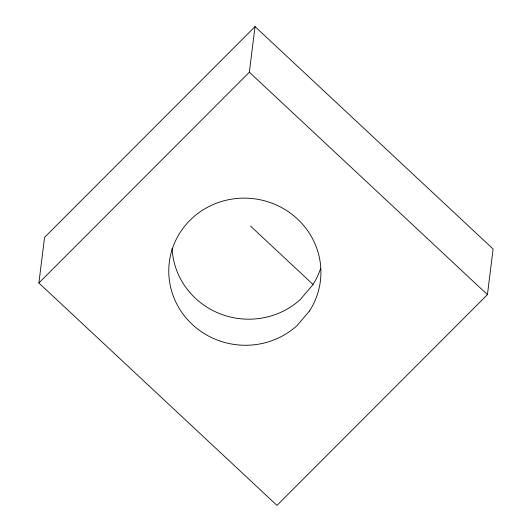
<?xml version="1.0" encoding="UTF-8"?>
<svg xmlns="http://www.w3.org/2000/svg" width="532" height="532" viewBox="0 0 532 532"><rect width="100%" height="100%" fill="white"/><g stroke="black" fill="none" stroke-linecap="round" stroke-linejoin="round"><path stroke-width="0.8" d="M38.883 282.984L44.568 237.372L255.028 26.6L493.117 249.016L487.432 294.628L276.973 505.4L38.883 282.984L249.348 72.212L255.028 26.6M249.348 72.212L487.432 294.628M250.525 226.087L312.936 284.381M320.676 268.241A76.109 73.516 7.1 0 1 312.75 284.919L300.174 299.676A76.109 73.516 7.1 0 1 219.45 313.541A76.109 73.516 7.1 0 1 172.095 248.298M309.504 310.987L296.929 325.744A76.109 73.516 7.1 0 1 172.581 294.083A76.109 73.516 7.1 0 1 253.844 198.729A76.109 73.516 7.1 0 1 309.504 310.987"/></g></svg>
